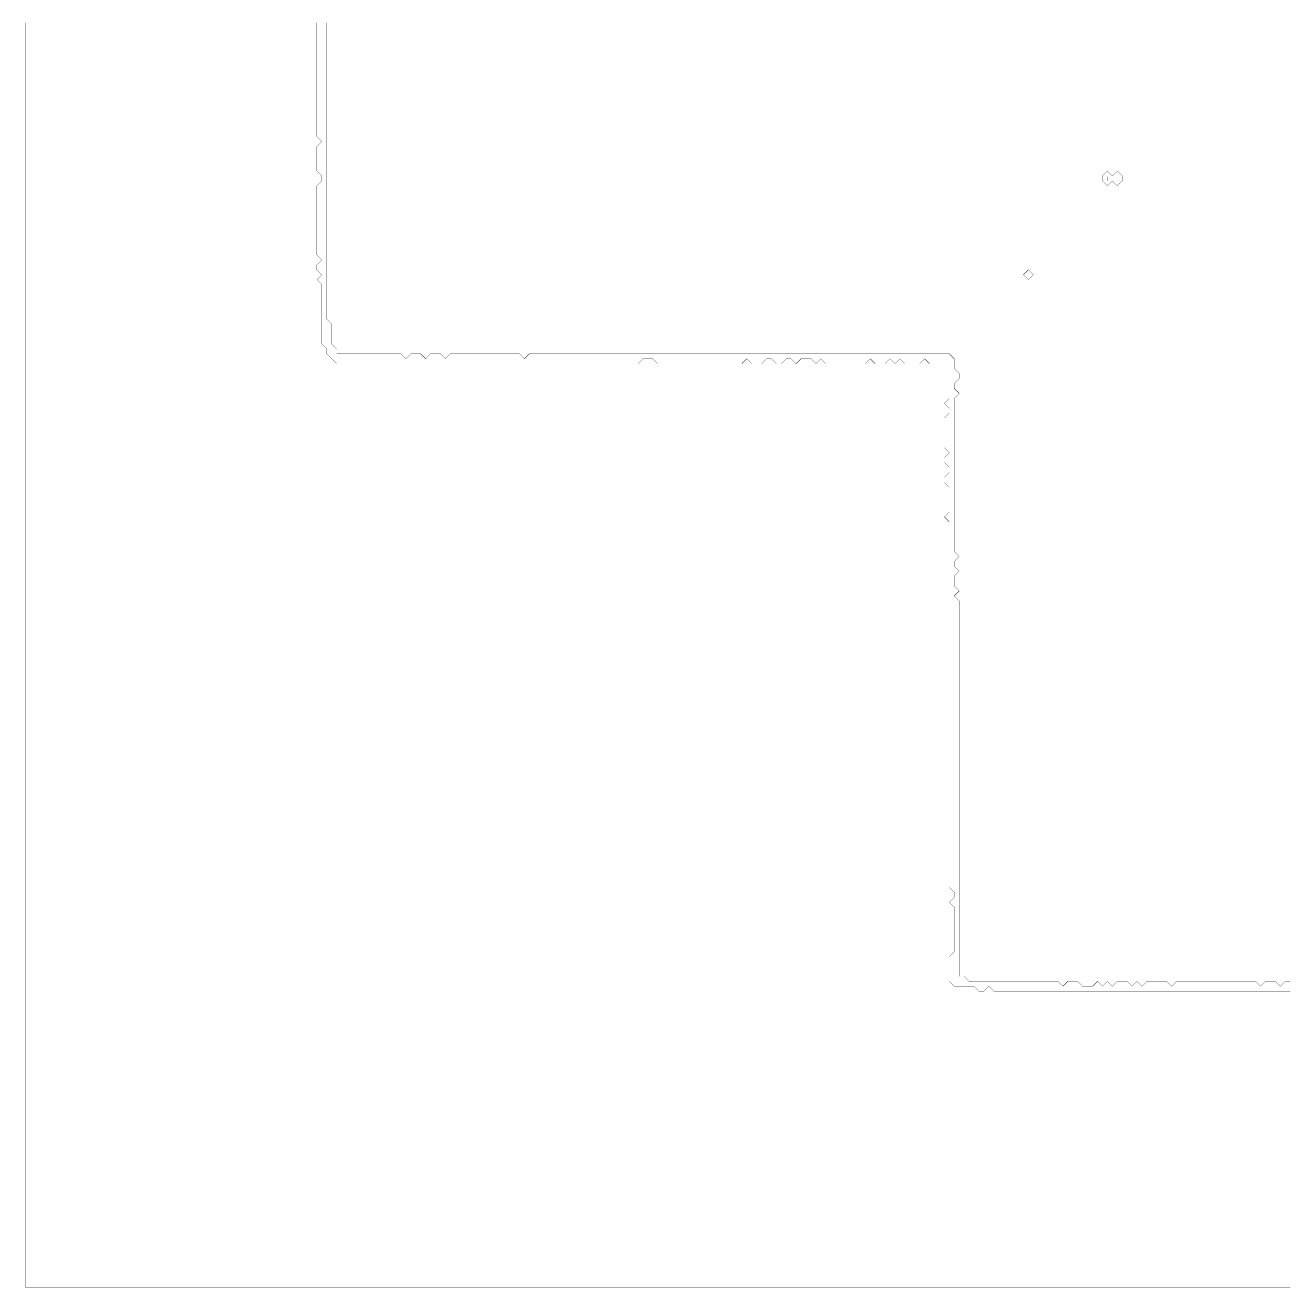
# Model space of a CAD drawing. Header units: metres. Extents: x 0 to 4839, y -4839 to 0.
# Drawn here: x 0 to 2419, y -4839 to -2419 of the extents above; entities that cross this region are included whole.
import ezdxf

# ---------------------------------------------------------------- set-up
doc = ezdxf.new("R2010")
doc.units = ezdxf.units.M
doc.layers.add('conductor', color=1, linetype='Continuous')
doc.layers.add('substrate', color=5, linetype='Continuous')

msp = doc.modelspace()

# ---------------------------------------------------------------- linework, layer by layer
at = {"layer": 'conductor', "const_width": 0.5}
msp.add_lwpolyline([(577.59375, -2414.53125), (577.59375, -2424), (577.59375, -2433.46875), (577.59375, -2442.9375), (577.59375, -2452.40625), (577.59375, -2461.875), (577.59375, -2471.34375), (577.59375, -2480.8125), (577.59375, -2490.28125), (577.59375, -2499.75), (577.59375, -2509.21875), (577.59375, -2518.6875), (577.59375, -2528.15625), (577.59375, -2537.625), (577.59375, -2547.09375), (577.59375, -2556.5625), (577.59375, -2566.03125), (577.59375, -2575.5), (577.59375, -2584.96875), (577.59375, -2594.4375), (577.59375, -2603.90625), (577.59375, -2613.375), (577.59375, -2622.84375), (577.59375, -2632.3125), (577.59375, -2641.78125), (577.59375, -2651.25), (577.59375, -2660.71875), (577.59375, -2670.1875), (577.59375, -2679.65625), (577.59375, -2689.125), (577.59375, -2698.59375), (577.59375, -2708.0625), (577.59375, -2717.53125), (577.59375, -2727), (577.59375, -2736.46875), (577.59375, -2745.9375), (577.59375, -2755.40625), (577.59375, -2764.875), (577.59375, -2774.34375), (577.59375, -2783.8125), (577.59375, -2793.28125), (577.59375, -2802.75), (577.59375, -2812.21875), (577.59375, -2821.6875), (577.59375, -2831.15625), (577.59375, -2840.625), (577.59375, -2850.09375), (577.59375, -2859.5625), (577.59375, -2869.03125), (577.59375, -2878.5), (577.59375, -2887.96875), (577.59375, -2897.4375), (577.59375, -2906.90625), (577.59375, -2916.375), (577.59375, -2925.84375), (577.59375, -2935.3125), (577.59375, -2944.78125), (577.59375, -2954.25), (577.59375, -2963.71875), (577.59375, -2973.1875), (577.59375, -2982.65625), (587.0625, -2992.125), (587.0625, -3001.59375), (587.0625, -3011.0625), (587.0625, -3020.53125), (587.0625, -3030), (596.53125, -3039.46875), (596.53125, -3048.9375), (606, -3048.9375), (615.46875, -3048.9375), (624.9375, -3048.9375), (634.40625, -3048.9375), (643.875, -3048.9375), (653.34375, -3048.9375), (662.8125, -3048.9375), (672.28125, -3048.9375), (681.75, -3048.9375), (691.21875, -3048.9375), (700.6875, -3048.9375), (710.15625, -3048.9375), (719.625, -3048.9375), (729.09375, -3058.40625), (738.5625, -3048.9375), (748.03125, -3048.9375), (757.5, -3048.9375), (766.96875, -3058.40625), (776.4375, -3048.9375), (785.90625, -3048.9375), (795.375, -3048.9375), (804.84375, -3058.40625), (814.3125, -3048.9375), (823.78125, -3048.9375), (833.25, -3048.9375), (842.71875, -3048.9375), (852.1875, -3048.9375), (861.65625, -3048.9375), (871.125, -3048.9375), (880.59375, -3048.9375), (890.0625, -3048.9375), (899.53125, -3048.9375), (909, -3048.9375), (918.46875, -3048.9375), (927.9375, -3048.9375), (937.40625, -3048.9375), (946.875, -3048.9375), (956.34375, -3058.40625), (965.8125, -3048.9375), (975.28125, -3048.9375), (984.75, -3048.9375), (994.21875, -3048.9375), (1003.6875, -3048.9375), (1013.15625, -3048.9375), (1022.625, -3048.9375), (1032.09375, -3048.9375), (1041.5625, -3048.9375), (1051.03125, -3048.9375), (1060.5, -3048.9375), (1069.96875, -3048.9375), (1079.4375, -3048.9375), (1088.90625, -3048.9375), (1098.375, -3048.9375), (1107.84375, -3048.9375), (1117.3125, -3048.9375), (1126.78125, -3048.9375), (1136.25, -3048.9375), (1145.71875, -3048.9375), (1155.1875, -3048.9375), (1164.65625, -3048.9375), (1174.125, -3048.9375), (1183.59375, -3048.9375), (1193.0625, -3048.9375), (1202.53125, -3048.9375), (1212, -3048.9375), (1221.46875, -3048.9375), (1230.9375, -3048.9375), (1240.40625, -3048.9375), (1249.875, -3048.9375), (1259.34375, -3048.9375), (1268.8125, -3048.9375), (1278.28125, -3048.9375), (1287.75, -3048.9375), (1297.21875, -3048.9375), (1306.6875, -3048.9375), (1316.15625, -3048.9375), (1325.625, -3048.9375), (1335.09375, -3048.9375), (1344.5625, -3048.9375), (1354.03125, -3048.9375), (1363.5, -3048.9375), (1372.96875, -3048.9375), (1382.4375, -3048.9375), (1391.90625, -3048.9375), (1401.375, -3048.9375), (1410.84375, -3048.9375), (1420.3125, -3048.9375), (1429.78125, -3048.9375), (1439.25, -3048.9375), (1448.71875, -3048.9375), (1458.1875, -3048.9375), (1467.65625, -3048.9375), (1477.125, -3048.9375), (1486.59375, -3048.9375), (1496.0625, -3048.9375), (1505.53125, -3048.9375), (1515, -3048.9375), (1524.46875, -3048.9375), (1533.9375, -3048.9375), (1543.40625, -3048.9375), (1552.875, -3048.9375), (1562.34375, -3048.9375), (1571.8125, -3048.9375), (1581.28125, -3048.9375), (1590.75, -3048.9375), (1600.21875, -3048.9375), (1609.6875, -3048.9375), (1619.15625, -3048.9375), (1628.625, -3048.9375), (1638.09375, -3048.9375), (1647.5625, -3048.9375), (1657.03125, -3048.9375), (1666.5, -3048.9375), (1675.96875, -3048.9375), (1685.4375, -3048.9375), (1694.90625, -3048.9375), (1704.375, -3048.9375), (1713.84375, -3048.9375), (1723.3125, -3048.9375), (1732.78125, -3048.9375), (1742.25, -3048.9375), (1751.71875, -3048.9375), (1761.1875, -3048.9375), (1770.65625, -3048.9375), (1780.125, -3058.40625), (1780.125, -3067.875), (1780.125, -3077.34375), (1789.59375, -3086.8125), (1789.59375, -3096.28125), (1780.125, -3105.75), (1780.125, -3115.21875), (1789.59375, -3124.6875), (1780.125, -3134.15625), (1780.125, -3143.625), (1780.125, -3153.09375), (1780.125, -3162.5625), (1780.125, -3172.03125), (1780.125, -3181.5), (1780.125, -3190.96875), (1780.125, -3200.4375), (1780.125, -3209.90625), (1780.125, -3219.375), (1780.125, -3228.84375), (1780.125, -3238.3125), (1780.125, -3247.78125), (1780.125, -3257.25), (1780.125, -3266.71875), (1780.125, -3276.1875), (1780.125, -3285.65625), (1780.125, -3295.125), (1780.125, -3304.59375), (1780.125, -3314.0625), (1780.125, -3323.53125), (1780.125, -3333), (1780.125, -3342.46875), (1780.125, -3351.9375), (1780.125, -3361.40625), (1780.125, -3370.875), (1780.125, -3380.34375), (1780.125, -3389.8125), (1780.125, -3399.28125), (1780.125, -3408.75), (1780.125, -3418.21875), (1780.125, -3427.6875), (1789.59375, -3437.15625), (1780.125, -3446.625), (1780.125, -3456.09375), (1789.59375, -3465.5625), (1780.125, -3475.03125), (1780.125, -3484.5), (1780.125, -3493.96875), (1789.59375, -3503.4375), (1780.125, -3512.90625), (1789.59375, -3522.375), (1789.59375, -3531.84375), (1789.59375, -3541.3125), (1789.59375, -3550.78125), (1789.59375, -3560.25), (1789.59375, -3569.71875), (1789.59375, -3579.1875), (1789.59375, -3588.65625), (1789.59375, -3598.125), (1789.59375, -3607.59375), (1789.59375, -3617.0625), (1789.59375, -3626.53125), (1789.59375, -3636), (1789.59375, -3645.46875), (1789.59375, -3654.9375), (1789.59375, -3664.40625), (1789.59375, -3673.875), (1789.59375, -3683.34375), (1789.59375, -3692.8125), (1789.59375, -3702.28125), (1789.59375, -3711.75), (1789.59375, -3721.21875), (1789.59375, -3730.6875), (1789.59375, -3740.15625), (1789.59375, -3749.625), (1789.59375, -3759.09375), (1789.59375, -3768.5625), (1789.59375, -3778.03125), (1789.59375, -3787.5), (1789.59375, -3796.96875), (1789.59375, -3806.4375), (1789.59375, -3815.90625), (1789.59375, -3825.375), (1789.59375, -3834.84375), (1789.59375, -3844.3125), (1789.59375, -3853.78125), (1789.59375, -3863.25), (1789.59375, -3872.71875), (1789.59375, -3882.1875), (1789.59375, -3891.65625), (1789.59375, -3901.125), (1789.59375, -3910.59375), (1789.59375, -3920.0625), (1789.59375, -3929.53125), (1789.59375, -3939), (1789.59375, -3948.46875), (1789.59375, -3957.9375), (1789.59375, -3967.40625), (1789.59375, -3976.875), (1789.59375, -3986.34375), (1789.59375, -3995.8125), (1789.59375, -4005.28125), (1789.59375, -4014.75), (1789.59375, -4024.21875), (1789.59375, -4033.6875), (1789.59375, -4043.15625), (1789.59375, -4052.625), (1789.59375, -4062.09375), (1789.59375, -4071.5625), (1789.59375, -4081.03125), (1789.59375, -4090.5), (1789.59375, -4099.96875), (1789.59375, -4109.4375), (1789.59375, -4118.90625), (1789.59375, -4128.375), (1789.59375, -4137.84375), (1789.59375, -4147.3125), (1789.59375, -4156.78125), (1789.59375, -4166.25), (1789.59375, -4175.71875), (1789.59375, -4185.1875), (1789.59375, -4194.65625), (1789.59375, -4204.125), (1789.59375, -4213.59375), (1789.59375, -4223.0625), (1789.59375, -4232.53125), (1789.59375, -4242), (1799.0625, -4242), (1808.53125, -4251.46875), (1818, -4251.46875), (1827.46875, -4251.46875), (1836.9375, -4251.46875), (1846.40625, -4251.46875), (1855.875, -4251.46875), (1865.34375, -4251.46875), (1874.8125, -4251.46875), (1884.28125, -4251.46875), (1893.75, -4251.46875), (1903.21875, -4251.46875), (1912.6875, -4251.46875), (1922.15625, -4251.46875), (1931.625, -4251.46875), (1941.09375, -4251.46875), (1950.5625, -4251.46875), (1960.03125, -4251.46875), (1969.5, -4251.46875), (1978.96875, -4251.46875), (1988.4375, -4260.9375), (1997.90625, -4251.46875), (2007.375, -4251.46875), (2016.84375, -4251.46875), (2026.3125, -4260.9375), (2035.78125, -4260.9375), (2045.25, -4260.9375), (2054.71875, -4251.46875), (2064.1875, -4260.9375), (2073.65625, -4251.46875), (2083.125, -4260.9375), (2092.59375, -4251.46875), (2102.0625, -4251.46875), (2111.53125, -4251.46875), (2121, -4260.9375), (2130.46875, -4251.46875), (2139.9375, -4260.9375), (2149.40625, -4251.46875), (2158.875, -4251.46875), (2168.34375, -4251.46875), (2177.8125, -4251.46875), (2187.28125, -4251.46875), (2196.75, -4260.9375), (2206.21875, -4251.46875), (2215.6875, -4251.46875), (2225.15625, -4251.46875), (2234.625, -4251.46875), (2244.09375, -4251.46875), (2253.5625, -4251.46875), (2263.03125, -4251.46875), (2272.5, -4251.46875), (2281.96875, -4251.46875), (2291.4375, -4251.46875), (2300.90625, -4251.46875), (2310.375, -4251.46875), (2319.84375, -4251.46875), (2329.3125, -4251.46875), (2338.78125, -4251.46875), (2348.25, -4251.46875), (2357.71875, -4251.46875), (2367.1875, -4260.9375), (2376.65625, -4251.46875), (2386.125, -4251.46875), (2395.59375, -4251.46875), (2405.0625, -4260.9375), (2414.53125, -4251.46875), (2424, -4251.46875)], dxfattribs=at)
for points in [[(2064.1875, -2708.0625), (2073.65625, -2698.59375), (2083.125, -2708.0625), (2083.125, -2717.53125), (2073.65625, -2727), (2064.1875, -2717.53125)], [(2083.125, -2708.0625), (2092.59375, -2698.59375), (2102.0625, -2708.0625), (2102.0625, -2717.53125), (2092.59375, -2727), (2083.125, -2717.53125)], [(1912.6875, -2897.4375), (1922.15625, -2887.96875), (1931.625, -2897.4375), (1922.15625, -2906.90625)]]:
    msp.add_lwpolyline(points, close=True, dxfattribs=at)
at = {"layer": 'substrate', "const_width": 0.5}
for points in [[(0, -2414.53125), (0, -2424), (0, -2433.46875), (0, -2442.9375), (0, -2452.40625), (0, -2461.875), (0, -2471.34375), (0, -2480.8125), (0, -2490.28125), (0, -2499.75), (0, -2509.21875), (0, -2518.6875), (0, -2528.15625), (0, -2537.625), (0, -2547.09375), (0, -2556.5625), (0, -2566.03125), (0, -2575.5), (0, -2584.96875), (0, -2594.4375), (0, -2603.90625), (0, -2613.375), (0, -2622.84375), (0, -2632.3125), (0, -2641.78125), (0, -2651.25), (0, -2660.71875), (0, -2670.1875), (0, -2679.65625), (0, -2689.125), (0, -2698.59375), (0, -2708.0625), (0, -2717.53125), (0, -2727), (0, -2736.46875), (0, -2745.9375), (0, -2755.40625), (0, -2764.875), (0, -2774.34375), (0, -2783.8125), (0, -2793.28125), (0, -2802.75), (0, -2812.21875), (0, -2821.6875), (0, -2831.15625), (0, -2840.625), (0, -2850.09375), (0, -2859.5625), (0, -2869.03125), (0, -2878.5), (0, -2887.96875), (0, -2897.4375), (0, -2906.90625), (0, -2916.375), (0, -2925.84375), (0, -2935.3125), (0, -2944.78125), (0, -2954.25), (0, -2963.71875), (0, -2973.1875), (0, -2982.65625), (0, -2992.125), (0, -3001.59375), (0, -3011.0625), (0, -3020.53125), (0, -3030), (0, -3039.46875), (0, -3048.9375), (0, -3058.40625), (0, -3067.875), (0, -3077.34375), (0, -3086.8125), (0, -3096.28125), (0, -3105.75), (0, -3115.21875), (0, -3124.6875), (0, -3134.15625), (0, -3143.625), (0, -3153.09375), (0, -3162.5625), (0, -3172.03125), (0, -3181.5), (0, -3190.96875), (0, -3200.4375), (0, -3209.90625), (0, -3219.375), (0, -3228.84375), (0, -3238.3125), (0, -3247.78125), (0, -3257.25), (0, -3266.71875), (0, -3276.1875), (0, -3285.65625), (0, -3295.125), (0, -3304.59375), (0, -3314.0625), (0, -3323.53125), (0, -3333), (0, -3342.46875), (0, -3351.9375), (0, -3361.40625), (0, -3370.875), (0, -3380.34375), (0, -3389.8125), (0, -3399.28125), (0, -3408.75), (0, -3418.21875), (0, -3427.6875), (0, -3437.15625), (0, -3446.625), (0, -3456.09375), (0, -3465.5625), (0, -3475.03125), (0, -3484.5), (0, -3493.96875), (0, -3503.4375), (0, -3512.90625), (0, -3522.375), (0, -3531.84375), (0, -3541.3125), (0, -3550.78125), (0, -3560.25), (0, -3569.71875), (0, -3579.1875), (0, -3588.65625), (0, -3598.125), (0, -3607.59375), (0, -3617.0625), (0, -3626.53125), (0, -3636), (0, -3645.46875), (0, -3654.9375), (0, -3664.40625), (0, -3673.875), (0, -3683.34375), (0, -3692.8125), (0, -3702.28125), (0, -3711.75), (0, -3721.21875), (0, -3730.6875), (0, -3740.15625), (0, -3749.625), (0, -3759.09375), (0, -3768.5625), (0, -3778.03125), (0, -3787.5), (0, -3796.96875), (0, -3806.4375), (0, -3815.90625), (0, -3825.375), (0, -3834.84375), (0, -3844.3125), (0, -3853.78125), (0, -3863.25), (0, -3872.71875), (0, -3882.1875), (0, -3891.65625), (0, -3901.125), (0, -3910.59375), (0, -3920.0625), (0, -3929.53125), (0, -3939), (0, -3948.46875), (0, -3957.9375), (0, -3967.40625), (0, -3976.875), (0, -3986.34375), (0, -3995.8125), (0, -4005.28125), (0, -4014.75), (0, -4024.21875), (0, -4033.6875), (0, -4043.15625), (0, -4052.625), (0, -4062.09375), (0, -4071.5625), (0, -4081.03125), (0, -4090.5), (0, -4099.96875), (0, -4109.4375), (0, -4118.90625), (0, -4128.375), (0, -4137.84375), (0, -4147.3125), (0, -4156.78125), (0, -4166.25), (0, -4175.71875), (0, -4185.1875), (0, -4194.65625), (0, -4204.125), (0, -4213.59375), (0, -4223.0625), (0, -4232.53125), (0, -4242), (0, -4251.46875), (0, -4260.9375), (0, -4270.40625), (0, -4279.875), (0, -4289.34375), (0, -4298.8125), (0, -4308.28125), (0, -4317.75), (0, -4327.21875), (0, -4336.6875), (0, -4346.15625), (0, -4355.625), (0, -4365.09375), (0, -4374.5625), (0, -4384.03125), (0, -4393.5), (0, -4402.96875), (0, -4412.4375), (0, -4421.90625), (0, -4431.375), (0, -4440.84375), (0, -4450.3125), (0, -4459.78125), (0, -4469.25), (0, -4478.71875), (0, -4488.1875), (0, -4497.65625), (0, -4507.125), (0, -4516.59375), (0, -4526.0625), (0, -4535.53125), (0, -4545), (0, -4554.46875), (0, -4563.9375), (0, -4573.40625), (0, -4582.875), (0, -4592.34375), (0, -4601.8125), (0, -4611.28125), (0, -4620.75), (0, -4630.21875), (0, -4639.6875), (0, -4649.15625), (0, -4658.625), (0, -4668.09375), (0, -4677.5625), (0, -4687.03125), (0, -4696.5), (0, -4705.96875), (0, -4715.4375), (0, -4724.90625), (0, -4734.375), (0, -4743.84375), (0, -4753.3125), (0, -4762.78125), (0, -4772.25), (0, -4781.71875), (0, -4791.1875), (0, -4800.65625), (0, -4810.125), (0, -4819.59375), (0, -4829.0625), (0, -4838.53125), (9.46875, -4838.53125), (18.9375, -4838.53125), (28.40625, -4838.53125), (37.875, -4838.53125), (47.34375, -4838.53125), (56.8125, -4838.53125), (66.28125, -4838.53125), (75.75, -4838.53125), (85.21875, -4838.53125), (94.6875, -4838.53125), (104.15625, -4838.53125), (113.625, -4838.53125), (123.09375, -4838.53125), (132.5625, -4838.53125), (142.03125, -4838.53125), (151.5, -4838.53125), (160.96875, -4838.53125), (170.4375, -4838.53125), (179.90625, -4838.53125), (189.375, -4838.53125), (198.84375, -4838.53125), (208.3125, -4838.53125), (217.78125, -4838.53125), (227.25, -4838.53125), (236.71875, -4838.53125), (246.1875, -4838.53125), (255.65625, -4838.53125), (265.125, -4838.53125), (274.59375, -4838.53125), (284.0625, -4838.53125), (293.53125, -4838.53125), (303, -4838.53125), (312.46875, -4838.53125), (321.9375, -4838.53125), (331.40625, -4838.53125), (340.875, -4838.53125), (350.34375, -4838.53125), (359.8125, -4838.53125), (369.28125, -4838.53125), (378.75, -4838.53125), (388.21875, -4838.53125), (397.6875, -4838.53125), (407.15625, -4838.53125), (416.625, -4838.53125), (426.09375, -4838.53125), (435.5625, -4838.53125), (445.03125, -4838.53125), (454.5, -4838.53125), (463.96875, -4838.53125), (473.4375, -4838.53125), (482.90625, -4838.53125), (492.375, -4838.53125), (501.84375, -4838.53125), (511.3125, -4838.53125), (520.78125, -4838.53125), (530.25, -4838.53125), (539.71875, -4838.53125), (549.1875, -4838.53125), (558.65625, -4838.53125), (568.125, -4838.53125), (577.59375, -4838.53125), (587.0625, -4838.53125), (596.53125, -4838.53125), (606, -4838.53125), (615.46875, -4838.53125), (624.9375, -4838.53125), (634.40625, -4838.53125), (643.875, -4838.53125), (653.34375, -4838.53125), (662.8125, -4838.53125), (672.28125, -4838.53125), (681.75, -4838.53125), (691.21875, -4838.53125), (700.6875, -4838.53125), (710.15625, -4838.53125), (719.625, -4838.53125), (729.09375, -4838.53125), (738.5625, -4838.53125), (748.03125, -4838.53125), (757.5, -4838.53125), (766.96875, -4838.53125), (776.4375, -4838.53125), (785.90625, -4838.53125), (795.375, -4838.53125), (804.84375, -4838.53125), (814.3125, -4838.53125), (823.78125, -4838.53125), (833.25, -4838.53125), (842.71875, -4838.53125), (852.1875, -4838.53125), (861.65625, -4838.53125), (871.125, -4838.53125), (880.59375, -4838.53125), (890.0625, -4838.53125), (899.53125, -4838.53125), (909, -4838.53125), (918.46875, -4838.53125), (927.9375, -4838.53125), (937.40625, -4838.53125), (946.875, -4838.53125), (956.34375, -4838.53125), (965.8125, -4838.53125), (975.28125, -4838.53125), (984.75, -4838.53125), (994.21875, -4838.53125), (1003.6875, -4838.53125), (1013.15625, -4838.53125), (1022.625, -4838.53125), (1032.09375, -4838.53125), (1041.5625, -4838.53125), (1051.03125, -4838.53125), (1060.5, -4838.53125), (1069.96875, -4838.53125), (1079.4375, -4838.53125), (1088.90625, -4838.53125), (1098.375, -4838.53125), (1107.84375, -4838.53125), (1117.3125, -4838.53125), (1126.78125, -4838.53125), (1136.25, -4838.53125), (1145.71875, -4838.53125), (1155.1875, -4838.53125), (1164.65625, -4838.53125), (1174.125, -4838.53125), (1183.59375, -4838.53125), (1193.0625, -4838.53125), (1202.53125, -4838.53125), (1212, -4838.53125), (1221.46875, -4838.53125), (1230.9375, -4838.53125), (1240.40625, -4838.53125), (1249.875, -4838.53125), (1259.34375, -4838.53125), (1268.8125, -4838.53125), (1278.28125, -4838.53125), (1287.75, -4838.53125), (1297.21875, -4838.53125), (1306.6875, -4838.53125), (1316.15625, -4838.53125), (1325.625, -4838.53125), (1335.09375, -4838.53125), (1344.5625, -4838.53125), (1354.03125, -4838.53125), (1363.5, -4838.53125), (1372.96875, -4838.53125), (1382.4375, -4838.53125), (1391.90625, -4838.53125), (1401.375, -4838.53125), (1410.84375, -4838.53125), (1420.3125, -4838.53125), (1429.78125, -4838.53125), (1439.25, -4838.53125), (1448.71875, -4838.53125), (1458.1875, -4838.53125), (1467.65625, -4838.53125), (1477.125, -4838.53125), (1486.59375, -4838.53125), (1496.0625, -4838.53125), (1505.53125, -4838.53125), (1515, -4838.53125), (1524.46875, -4838.53125), (1533.9375, -4838.53125), (1543.40625, -4838.53125), (1552.875, -4838.53125), (1562.34375, -4838.53125), (1571.8125, -4838.53125), (1581.28125, -4838.53125), (1590.75, -4838.53125), (1600.21875, -4838.53125), (1609.6875, -4838.53125), (1619.15625, -4838.53125), (1628.625, -4838.53125), (1638.09375, -4838.53125), (1647.5625, -4838.53125), (1657.03125, -4838.53125), (1666.5, -4838.53125), (1675.96875, -4838.53125), (1685.4375, -4838.53125), (1694.90625, -4838.53125), (1704.375, -4838.53125), (1713.84375, -4838.53125), (1723.3125, -4838.53125), (1732.78125, -4838.53125), (1742.25, -4838.53125), (1751.71875, -4838.53125), (1761.1875, -4838.53125), (1770.65625, -4838.53125), (1780.125, -4838.53125), (1789.59375, -4838.53125), (1799.0625, -4838.53125), (1808.53125, -4838.53125), (1818, -4838.53125), (1827.46875, -4838.53125), (1836.9375, -4838.53125), (1846.40625, -4838.53125), (1855.875, -4838.53125), (1865.34375, -4838.53125), (1874.8125, -4838.53125), (1884.28125, -4838.53125), (1893.75, -4838.53125), (1903.21875, -4838.53125), (1912.6875, -4838.53125), (1922.15625, -4838.53125), (1931.625, -4838.53125), (1941.09375, -4838.53125), (1950.5625, -4838.53125), (1960.03125, -4838.53125), (1969.5, -4838.53125), (1978.96875, -4838.53125), (1988.4375, -4838.53125), (1997.90625, -4838.53125), (2007.375, -4838.53125), (2016.84375, -4838.53125), (2026.3125, -4838.53125), (2035.78125, -4838.53125), (2045.25, -4838.53125), (2054.71875, -4838.53125), (2064.1875, -4838.53125), (2073.65625, -4838.53125), (2083.125, -4838.53125), (2092.59375, -4838.53125), (2102.0625, -4838.53125), (2111.53125, -4838.53125), (2121, -4838.53125), (2130.46875, -4838.53125), (2139.9375, -4838.53125), (2149.40625, -4838.53125), (2158.875, -4838.53125), (2168.34375, -4838.53125), (2177.8125, -4838.53125), (2187.28125, -4838.53125), (2196.75, -4838.53125), (2206.21875, -4838.53125), (2215.6875, -4838.53125), (2225.15625, -4838.53125), (2234.625, -4838.53125), (2244.09375, -4838.53125), (2253.5625, -4838.53125), (2263.03125, -4838.53125), (2272.5, -4838.53125), (2281.96875, -4838.53125), (2291.4375, -4838.53125), (2300.90625, -4838.53125), (2310.375, -4838.53125), (2319.84375, -4838.53125), (2329.3125, -4838.53125), (2338.78125, -4838.53125), (2348.25, -4838.53125), (2357.71875, -4838.53125), (2367.1875, -4838.53125), (2376.65625, -4838.53125), (2386.125, -4838.53125), (2395.59375, -4838.53125), (2405.0625, -4838.53125), (2414.53125, -4838.53125), (2424, -4838.53125)], [(2424, -4270.40625), (2414.53125, -4270.40625), (2405.0625, -4270.40625), (2395.59375, -4270.40625), (2386.125, -4270.40625), (2376.65625, -4270.40625), (2367.1875, -4270.40625), (2357.71875, -4270.40625), (2348.25, -4270.40625), (2338.78125, -4270.40625), (2329.3125, -4270.40625), (2319.84375, -4270.40625), (2310.375, -4270.40625), (2300.90625, -4270.40625), (2291.4375, -4270.40625), (2281.96875, -4270.40625), (2272.5, -4270.40625), (2263.03125, -4270.40625), (2253.5625, -4270.40625), (2244.09375, -4270.40625), (2234.625, -4270.40625), (2225.15625, -4270.40625), (2215.6875, -4270.40625), (2206.21875, -4270.40625), (2196.75, -4270.40625), (2187.28125, -4270.40625), (2177.8125, -4270.40625), (2168.34375, -4270.40625), (2158.875, -4270.40625), (2149.40625, -4270.40625), (2139.9375, -4270.40625), (2130.46875, -4270.40625), (2121, -4270.40625), (2111.53125, -4270.40625), (2102.0625, -4270.40625), (2092.59375, -4270.40625), (2083.125, -4270.40625), (2073.65625, -4270.40625), (2064.1875, -4270.40625), (2054.71875, -4270.40625), (2045.25, -4270.40625), (2035.78125, -4270.40625), (2026.3125, -4270.40625), (2016.84375, -4270.40625), (2007.375, -4270.40625), (1997.90625, -4270.40625), (1988.4375, -4270.40625), (1978.96875, -4270.40625), (1969.5, -4270.40625), (1960.03125, -4270.40625), (1950.5625, -4270.40625), (1941.09375, -4270.40625), (1931.625, -4270.40625), (1922.15625, -4270.40625), (1912.6875, -4270.40625), (1903.21875, -4270.40625), (1893.75, -4270.40625), (1884.28125, -4270.40625), (1874.8125, -4270.40625), (1865.34375, -4270.40625), (1855.875, -4270.40625), (1846.40625, -4260.9375), (1836.9375, -4270.40625), (1827.46875, -4270.40625), (1818, -4260.9375), (1808.53125, -4260.9375), (1799.0625, -4260.9375), (1789.59375, -4260.9375), (1780.125, -4260.9375), (1770.65625, -4251.46875), (1770.65625, -4242), (1770.65625, -4232.53125), (1770.65625, -4223.0625), (1770.65625, -4213.59375), (1770.65625, -4204.125), (1780.125, -4194.65625), (1780.125, -4185.1875), (1780.125, -4175.71875), (1780.125, -4166.25), (1780.125, -4156.78125), (1780.125, -4147.3125), (1780.125, -4137.84375), (1780.125, -4128.375), (1780.125, -4118.90625), (1780.125, -4109.4375), (1770.65625, -4099.96875), (1780.125, -4090.5), (1780.125, -4081.03125), (1770.65625, -4071.5625), (1770.65625, -4062.09375), (1770.65625, -4052.625), (1770.65625, -4043.15625), (1770.65625, -4033.6875), (1770.65625, -4024.21875), (1770.65625, -4014.75), (1770.65625, -4005.28125), (1770.65625, -3995.8125), (1770.65625, -3986.34375), (1770.65625, -3976.875), (1770.65625, -3967.40625), (1770.65625, -3957.9375), (1770.65625, -3948.46875), (1770.65625, -3939), (1770.65625, -3929.53125), (1770.65625, -3920.0625), (1770.65625, -3910.59375), (1770.65625, -3901.125), (1770.65625, -3891.65625), (1770.65625, -3882.1875), (1770.65625, -3872.71875), (1770.65625, -3863.25), (1770.65625, -3853.78125), (1770.65625, -3844.3125), (1770.65625, -3834.84375), (1770.65625, -3825.375), (1770.65625, -3815.90625), (1770.65625, -3806.4375), (1770.65625, -3796.96875), (1770.65625, -3787.5), (1770.65625, -3778.03125), (1770.65625, -3768.5625), (1770.65625, -3759.09375), (1770.65625, -3749.625), (1770.65625, -3740.15625), (1770.65625, -3730.6875), (1770.65625, -3721.21875), (1770.65625, -3711.75), (1770.65625, -3702.28125), (1770.65625, -3692.8125), (1770.65625, -3683.34375), (1770.65625, -3673.875), (1770.65625, -3664.40625), (1770.65625, -3654.9375), (1770.65625, -3645.46875), (1770.65625, -3636), (1770.65625, -3626.53125), (1770.65625, -3617.0625), (1770.65625, -3607.59375), (1770.65625, -3598.125), (1770.65625, -3588.65625), (1770.65625, -3579.1875), (1770.65625, -3569.71875), (1770.65625, -3560.25), (1770.65625, -3550.78125), (1770.65625, -3541.3125), (1770.65625, -3531.84375), (1770.65625, -3522.375), (1770.65625, -3512.90625), (1770.65625, -3503.4375), (1770.65625, -3493.96875), (1770.65625, -3484.5), (1770.65625, -3475.03125), (1770.65625, -3465.5625), (1770.65625, -3456.09375), (1770.65625, -3446.625), (1770.65625, -3437.15625), (1770.65625, -3427.6875), (1770.65625, -3418.21875), (1770.65625, -3408.75), (1770.65625, -3399.28125), (1770.65625, -3389.8125), (1770.65625, -3380.34375), (1770.65625, -3370.875), (1761.1875, -3361.40625), (1770.65625, -3351.9375), (1770.65625, -3342.46875), (1770.65625, -3333), (1770.65625, -3323.53125), (1770.65625, -3314.0625), (1770.65625, -3304.59375), (1761.1875, -3295.125), (1761.1875, -3285.65625), (1770.65625, -3276.1875), (1770.65625, -3266.71875), (1761.1875, -3257.25), (1761.1875, -3247.78125), (1770.65625, -3238.3125), (1761.1875, -3228.84375), (1761.1875, -3219.375), (1761.1875, -3209.90625), (1761.1875, -3200.4375), (1761.1875, -3190.96875), (1761.1875, -3181.5), (1761.1875, -3172.03125), (1770.65625, -3162.5625), (1770.65625, -3153.09375), (1761.1875, -3143.625), (1770.65625, -3134.15625), (1770.65625, -3124.6875), (1770.65625, -3115.21875), (1770.65625, -3105.75), (1770.65625, -3096.28125), (1770.65625, -3086.8125), (1770.65625, -3077.34375), (1770.65625, -3067.875), (1761.1875, -3067.875), (1751.71875, -3067.875), (1742.25, -3067.875), (1732.78125, -3067.875), (1723.3125, -3058.40625), (1713.84375, -3067.875), (1704.375, -3067.875), (1694.90625, -3067.875), (1685.4375, -3067.875), (1675.96875, -3058.40625), (1666.5, -3067.875), (1657.03125, -3058.40625), (1647.5625, -3067.875), (1638.09375, -3067.875), (1628.625, -3067.875), (1619.15625, -3058.40625), (1609.6875, -3067.875), (1600.21875, -3067.875), (1590.75, -3067.875), (1581.28125, -3067.875), (1571.8125, -3067.875), (1562.34375, -3067.875), (1552.875, -3067.875), (1543.40625, -3067.875), (1533.9375, -3067.875), (1524.46875, -3058.40625), (1515, -3067.875), (1505.53125, -3058.40625), (1496.0625, -3058.40625), (1486.59375, -3058.40625), (1477.125, -3067.875), (1467.65625, -3058.40625), (1458.1875, -3058.40625), (1448.71875, -3067.875), (1439.25, -3067.875), (1429.78125, -3058.40625), (1420.3125, -3058.40625), (1410.84375, -3067.875), (1401.375, -3067.875), (1391.90625, -3067.875), (1382.4375, -3058.40625), (1372.96875, -3067.875), (1363.5, -3067.875), (1354.03125, -3067.875), (1344.5625, -3067.875), (1335.09375, -3067.875), (1325.625, -3067.875), (1316.15625, -3067.875), (1306.6875, -3067.875), (1297.21875, -3067.875), (1287.75, -3067.875), (1278.28125, -3067.875), (1268.8125, -3067.875), (1259.34375, -3067.875), (1249.875, -3067.875), (1240.40625, -3067.875), (1230.9375, -3067.875), (1221.46875, -3067.875), (1212, -3067.875), (1202.53125, -3058.40625), (1193.0625, -3058.40625), (1183.59375, -3058.40625), (1174.125, -3067.875), (1164.65625, -3067.875), (1155.1875, -3067.875), (1145.71875, -3067.875), (1136.25, -3067.875), (1126.78125, -3067.875), (1117.3125, -3067.875), (1107.84375, -3067.875), (1098.375, -3067.875), (1088.90625, -3067.875), (1079.4375, -3067.875), (1069.96875, -3067.875), (1060.5, -3067.875), (1051.03125, -3067.875), (1041.5625, -3067.875), (1032.09375, -3067.875), (1022.625, -3067.875), (1013.15625, -3067.875), (1003.6875, -3067.875), (994.21875, -3067.875), (984.75, -3067.875), (975.28125, -3067.875), (965.8125, -3067.875), (956.34375, -3067.875), (946.875, -3067.875), (937.40625, -3067.875), (927.9375, -3067.875), (918.46875, -3067.875), (909, -3067.875), (899.53125, -3067.875), (890.0625, -3067.875), (880.59375, -3067.875), (871.125, -3067.875), (861.65625, -3067.875), (852.1875, -3067.875), (842.71875, -3067.875), (833.25, -3067.875), (823.78125, -3067.875), (814.3125, -3067.875), (804.84375, -3067.875), (795.375, -3067.875), (785.90625, -3067.875), (776.4375, -3067.875), (766.96875, -3067.875), (757.5, -3067.875), (748.03125, -3067.875), (738.5625, -3067.875), (729.09375, -3067.875), (719.625, -3067.875), (710.15625, -3067.875), (700.6875, -3067.875), (691.21875, -3067.875), (681.75, -3067.875), (672.28125, -3067.875), (662.8125, -3067.875), (653.34375, -3067.875), (643.875, -3067.875), (634.40625, -3067.875), (624.9375, -3067.875), (615.46875, -3067.875), (606, -3067.875), (596.53125, -3067.875), (587.0625, -3058.40625), (577.59375, -3048.9375), (577.59375, -3039.46875), (568.125, -3030), (568.125, -3020.53125), (568.125, -3011.0625), (568.125, -3001.59375), (568.125, -2992.125), (568.125, -2982.65625), (568.125, -2973.1875), (568.125, -2963.71875), (568.125, -2954.25), (568.125, -2944.78125), (568.125, -2935.3125), (568.125, -2925.84375), (568.125, -2916.375), (558.65625, -2906.90625), (568.125, -2897.4375), (558.65625, -2887.96875), (558.65625, -2878.5), (568.125, -2869.03125), (558.65625, -2859.5625), (558.65625, -2850.09375), (558.65625, -2840.625), (558.65625, -2831.15625), (558.65625, -2821.6875), (558.65625, -2812.21875), (558.65625, -2802.75), (558.65625, -2793.28125), (558.65625, -2783.8125), (558.65625, -2774.34375), (558.65625, -2764.875), (558.65625, -2755.40625), (558.65625, -2745.9375), (558.65625, -2736.46875), (558.65625, -2727), (568.125, -2717.53125), (568.125, -2708.0625), (558.65625, -2698.59375), (558.65625, -2689.125), (558.65625, -2679.65625), (558.65625, -2670.1875), (558.65625, -2660.71875), (558.65625, -2651.25), (568.125, -2641.78125), (558.65625, -2632.3125), (558.65625, -2622.84375), (558.65625, -2613.375), (558.65625, -2603.90625), (558.65625, -2594.4375), (558.65625, -2584.96875), (558.65625, -2575.5), (558.65625, -2566.03125), (558.65625, -2556.5625), (558.65625, -2547.09375), (558.65625, -2537.625), (558.65625, -2528.15625), (558.65625, -2518.6875), (558.65625, -2509.21875), (558.65625, -2499.75), (558.65625, -2490.28125), (558.65625, -2480.8125), (558.65625, -2471.34375), (558.65625, -2461.875), (558.65625, -2452.40625), (558.65625, -2442.9375), (558.65625, -2433.46875), (558.65625, -2424), (558.65625, -2414.53125)]]:
    msp.add_lwpolyline(points, dxfattribs=at)
for points in [[(2073.65625, -2708.0625), (2073.65625, -2717.53125)], [(1922.15625, -2897.4375)]]:
    msp.add_lwpolyline(points, close=True, dxfattribs=at)

doc.saveas('drawing.dxf')
